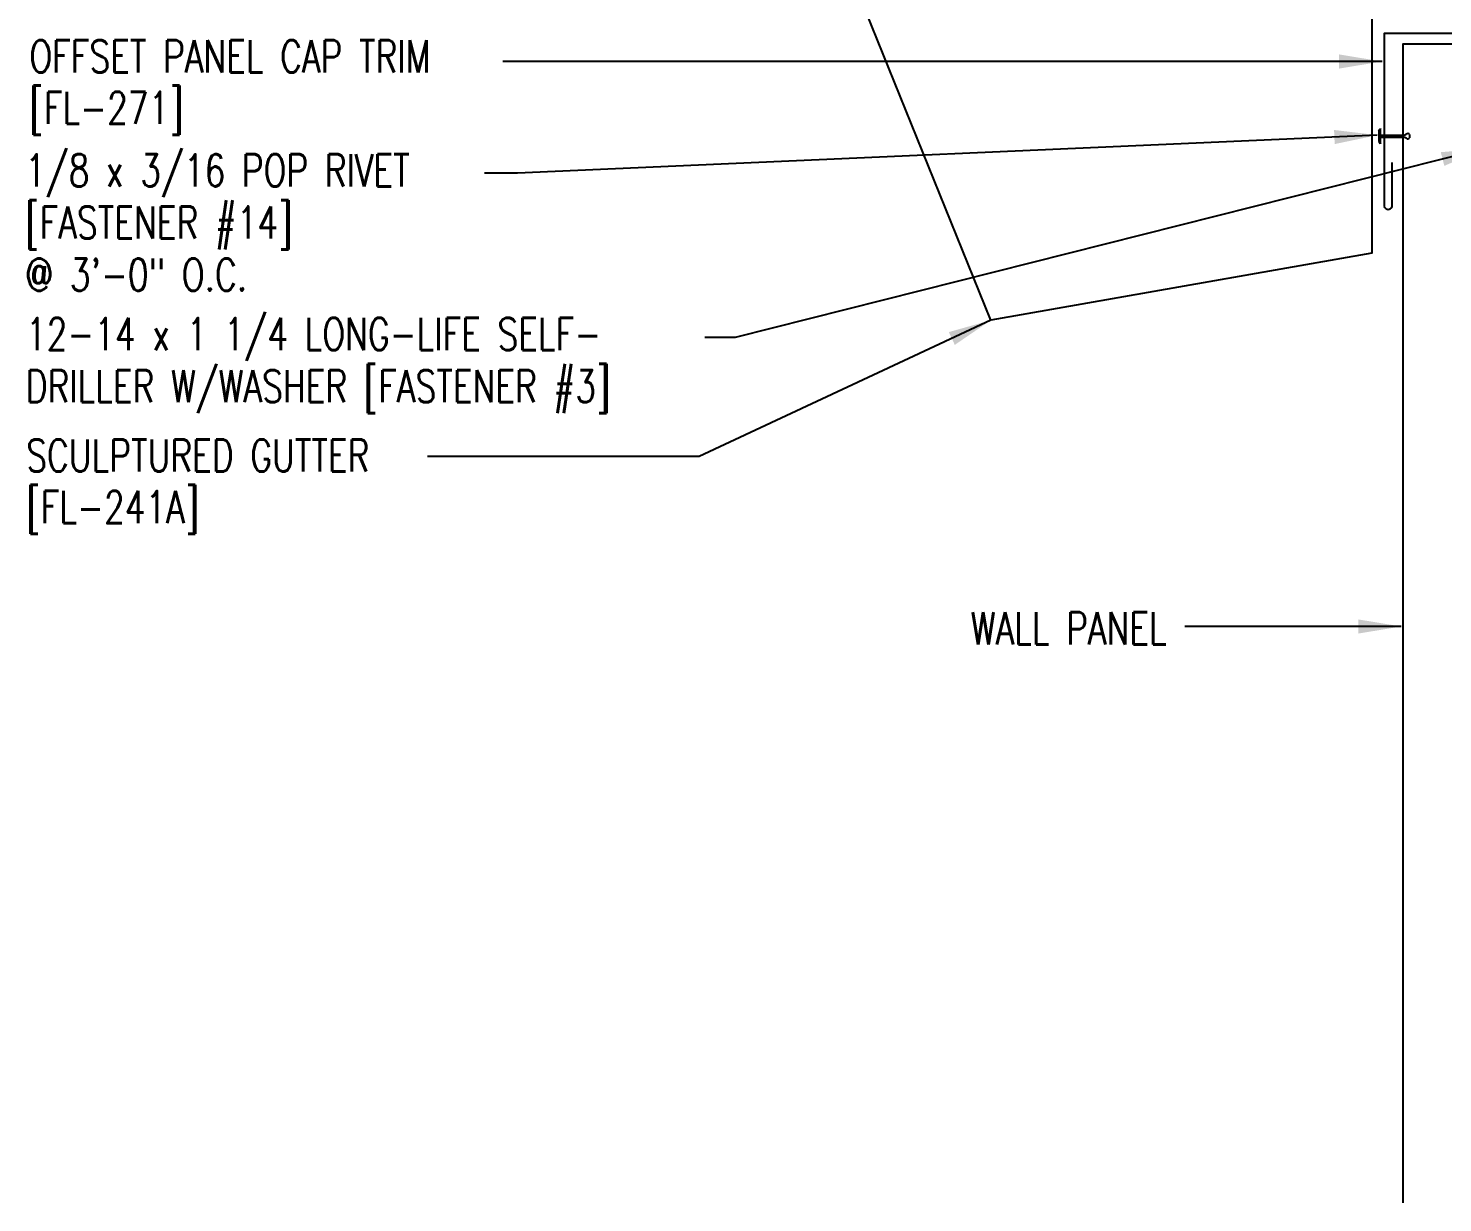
# Model space of a CAD drawing. Header units: inches. Extents: x 0.5 to 41.4, y 60.2 to 108.6.
# Drawn here: x 6.82 to 23.27, y 64.08 to 77.74 of the extents above; entities that cross this region are included whole.
import ezdxf
from ezdxf.enums import TextEntityAlignment as Align

# ---------------------------------------------------------------- set-up
doc = ezdxf.new("R2010")
doc.units = ezdxf.units.IN
doc.header["$MEASUREMENT"] = 0
for name, color, linetype in [('FASTENER', 9, 'Continuous'), ('PANEL', 11, 'Continuous'), ('TEXT', 2, 'Continuous'), ('TRIM', 6, 'Continuous')]:
    doc.layers.add(name, color=color, linetype=linetype)
doc.styles.add('TEXT1', font='ROMANS.shx', dxfattribs={"width": 0.75, "height": 0.375})
doc.dimstyles.new('DETAIL$7', dxfattribs={"dimscale": 4, "dimtxt": 0.09375, "dimasz": 0.125, "dimexe": 0.0625, "dimexo": 0.125, "dimgap": 0.0625, "dimtad": 1, "dimdec": 4, "dimzin": 3, "dimdsep": 46, "dimlunit": 4, "dimtxsty": 'TEXT1', "dimblk": 'ARCHTICK', "dimcen": 0.0625, "dimclrd": 7, "dimclre": 7, "dimclrt": 2, "dimadec": 0, "dimazin": 0, "dimtfac": 0.59375, "dimtdec": 4, "dimtmove": 0, "dimatfit": 3, "dimfxl": 0, "dimfrac": 2, "dimtolj": 1, "dimtzin": 3, "dimarcsym": 0})

# ---------------------------------------------------------------- blocks, each defined once
blk = doc.blocks.new('_ArchTick')
at = {"color": 0, "linetype": 'ByBlock', "const_width": 0.15}
blk.add_lwpolyline([(-0.5, -0.5), (0.5, 0.5)], dxfattribs=at)
blk = doc.blocks.new('dsc-FL-271')
at = {"layer": 'TEXT', "style": 'TEXT1', "width": 0.75}
for s, p in [('OFFSET PANEL CAP TRIM', (0, 0)), ('[FL-271]', (0, -0.6))]:
    blk.add_text(s, height=0.375, dxfattribs=at).set_placement(p)
at = {"layer": 'TEXT', "style": 'TEXT1', "flags": 1}
for tag, p in [('COLOR', (0, -1.2)), ('CALC', (0, -1.2)), ('OPT1', (0, -1.2)), ('OPT2', (0, -1.2)), ('OPT3', (0, -1.2)), ('GAGE', (0, -1.2)), ('SHPLN', (0, -1.2)), ('PART', (0, -1.2)), ('DESCRIPTION', (0, -1.2)), ('MULTIPLE', (0, -1.2)), ('SPARE1', (0, -1.8)), ('SPARE2', (0, -1.8)), ('SPARE3', (0, -1.8)), ('SPARE4', (0, -1.8)), ('SPARE5', (0, -1.8)), ('SPARE6', (0, -1.8)), ('SPARE7', (0, -1.8)), ('SPARE8', (0, -1.8)), ('SPARE9', (0, -1.8)), ('SPARE10', (0, -1.8))]:
    blk.add_attdef(tag, p, '', height=0.375, dxfattribs=at)
blk = doc.blocks.new('dsc-FL-241A')
at = {"layer": 'TEXT', "style": 'TEXT1', "width": 0.75}
for s, p in [('SCULPTURED GUTTER', (0, 0)), ('[FL-241A]', (0, -0.6))]:
    blk.add_text(s, height=0.375, dxfattribs=at).set_placement(p)
at = {"layer": 'TEXT', "style": 'TEXT1', "flags": 1}
for tag, p in [('COLOR', (0, -1.2)), ('CALC', (0, -1.2)), ('OPT1', (0, -1.2)), ('OPT2', (0, -1.2)), ('OPT3', (0, -1.2)), ('GAGE', (0, -1.2)), ('SHPLN', (0, -1.2)), ('PART', (0, -1.2)), ('DESCRIPTION', (0, -1.2)), ('MULTIPLE', (0, -1.2)), ('SPARE1', (0, -1.8)), ('SPARE2', (0, -1.8)), ('SPARE3', (0, -1.8)), ('SPARE4', (0, -1.8)), ('SPARE5', (0, -1.8)), ('SPARE6', (0, -1.8)), ('SPARE7', (0, -1.8)), ('SPARE8', (0, -1.8)), ('SPARE9', (0, -1.8)), ('SPARE10', (0, -1.8))]:
    blk.add_attdef(tag, p, '', height=0.375, dxfattribs=at)
blk = doc.blocks.new('FD-F3')
at = {"layer": 'TEXT', "style": 'TEXT1', "width": 0.75}
for s, p in [('12-14 x 1 1/4 LONG-LIFE SELF-', (0.0047, -0.0408)), ('DRILLER W/WASHER [FASTENER #3]', (0.0047, -0.1926))]:
    blk.add_text(s, height=0.09375, dxfattribs=at).set_placement(p)
blk.add_attdef('(QUANTITY)', (0.0047, -0.3444), '', height=0.0938, dxfattribs=at)
blk = doc.blocks.new('fm3')
at = {"layer": 'FASTENER', "color": 12}
for p, q in [((-0.035, 0.018), (0.144, 0.018)), ((0.115, 0.04), (-0.006, 0.04)), ((0.043, 0.018), (0.043, -0.243)), ((0.067, 0.018), (0.067, -0.243)), ((0.035, -0.32), (0.075, -0.32))]:
    blk.add_line(p, q, dxfattribs=at)
for centre, radius, start, end in [((0.055, -0.066), 0.123, 119.4777, 136.6143), ((0.055, -0.066), 0.123, 43.3857, 60.5223), ((0.055, -0.297), 0.03, 143.7655, 228.4038), ((-0.02, -0.243), 0.0625, 323.7655, 0), ((0.129, -0.243), 0.0625, 180, 216.2345), ((0.055, -0.297), 0.03, 311.5962, 36.2345)]:
    blk.add_arc(centre, radius, start, end, dxfattribs=at)
blk = doc.blocks.new('FD-F14')
at = {"layer": 'TEXT', "style": 'TEXT1', "width": 0.75}
for s, p in [('1/8 x 3/16 POP RIVET', (0.0047, -0.0408)), ('[FASTENER #14]', (0.0047, -0.1926))]:
    blk.add_text(s, height=0.09375, dxfattribs=at).set_placement(p)
blk.add_attdef('(QUANTITY)', (0.0047, -0.3444), '', height=0.0938, dxfattribs=at)

msp = doc.modelspace()

# ---------------------------------------------------------------- linework, layer by layer
at = {"layer": 'PANEL'}
msp.add_lwpolyline([(24.05379, 64.07868), (24.05379, 77.55659), (22.80379, 77.55659), (22.80379, 64.07868)], dxfattribs=at)
at = {"layer": 'TRIM'}
msp.add_lwpolyline([(21.45752, 80.94232), (22.44232, 81.11597), (22.44232, 75.12664), (18.01069, 74.34522), (16.23131, 78.74935), (16.39708, 83.49645), (17.38189, 83.6701), (17.46871, 83.1777)], dxfattribs=at)
msp.add_lwpolyline([(26.65634, 80.22759), (24.05379, 79.76869), (24.05379, 77.68159), (22.58504, 77.68159), (22.58504, 75.68159, -0.00001482), (22.58504, 75.68159, 1.00003422), (22.67879, 75.68159), (22.67879, 76.18159)], format="xyb", dxfattribs=at)

# ---------------------------------------------------------------- block references
for name, p in [('dsc-FL-271', (6.83192, 77.22893)), ('dsc-FL-241A', (6.79657, 72.58479))]:
    msp.add_blockref(name, p)
at = {"layer": 'FASTENER', "rotation": 90}
msp.add_blockref('fm3', (22.56148, 76.43185), dxfattribs=at)
at = {"layer": 'TEXT', "xscale": 4, "yscale": 4, "zscale": 4}
msp.add_blockref('FD-F14', (6.76474, 76.06566), dxfattribs=at).add_auto_attribs({'(QUANTITY)': '@ 3\'-0" O.C.'})
msp.add_blockref('FD-F3', (6.7722, 74.16167), dxfattribs=at)

# ---------------------------------------------------------------- texts
at = {"layer": 'TEXT', "style": 'TEXT1', "width": 0.75}
msp.add_text('WALL PANEL', height=0.375, dxfattribs=at).set_placement((20.05687, 70.57277), align=Align.RIGHT)

# ---------------------------------------------------------------- leaders
for points in [[(22.56115, 77.35598), (16.08941, 77.35598), (12.33905, 77.35598)], [(22.50536, 76.49933), (12.50791, 76.05868), (12.12295, 76.05868)], [(23.74865, 76.3435), (15.03763, 74.14602), (14.68567, 74.14602)], [(18.01069, 74.34522), (14.61967, 72.76099), (11.46303, 72.76099)]]:
    msp.add_leader(points, dimstyle='DETAIL$7')
at = {"layer": 'TEXT'}
msp.add_leader([(22.78377, 70.78278), (20.96045, 70.78278), (20.26629, 70.78278)], dimstyle='DETAIL$7', dxfattribs=at)

doc.saveas('drawing.dxf')
